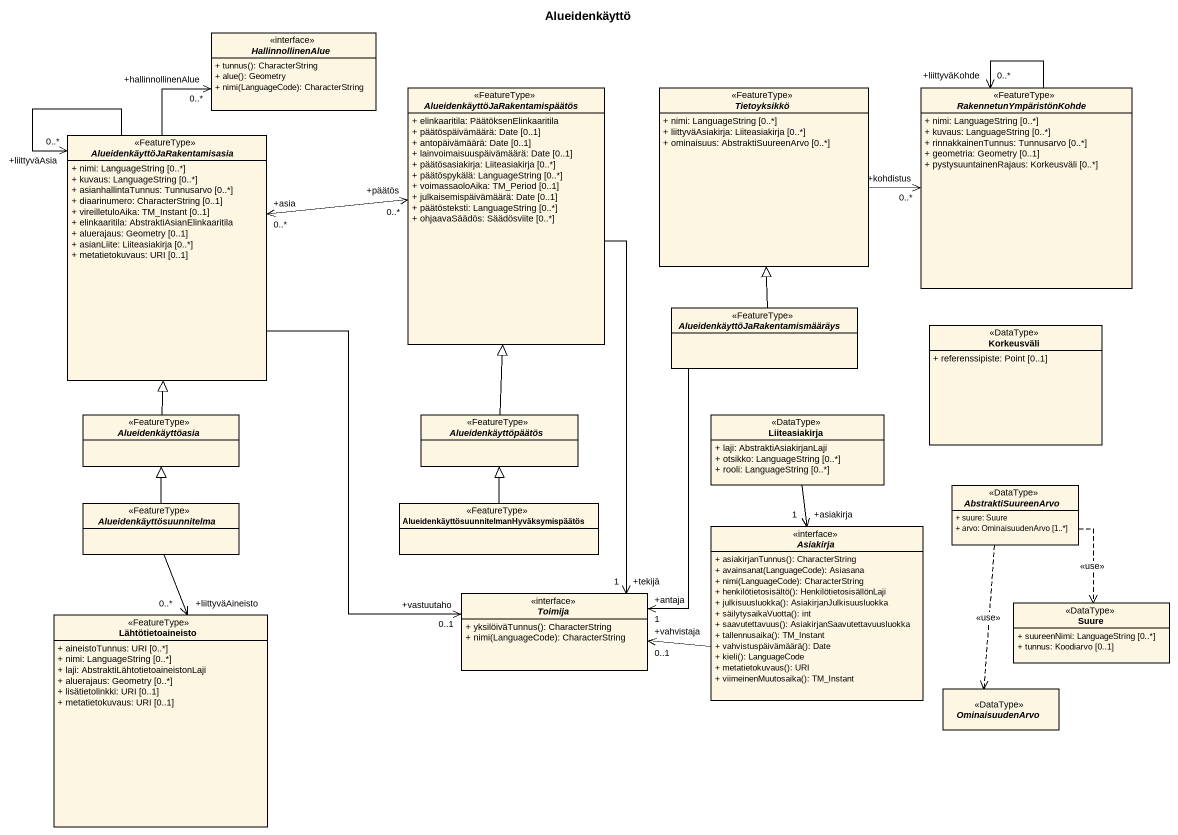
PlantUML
@startuml
title Alueidenkäyttö
hide circle
hide empty members
skinparam classAttributeIconSize 0
interface HallinnollinenAlue {
  + tunnus(): CharacterString
  + alue(): Geometry
  + nimi(LanguageCode): CharacterString
}
abstract class "AlueidenkäyttöJaRakentamispäätös" as AlueidenkäyttöJaRakentamispä <<FeatureType>> {
  + elinkaaritila: PäätöksenElinkaaritila
  + päätöspäivämäärä: Date [0..1]
  + antopäivämäärä: Date [0..1]
  + lainvoimaisuuspäivämäärä: Date [0..1]
  + päätösasiakirja: Liiteasiakirja [0..*]
  + päätöspykälä: LanguageString [0..*]
  + voimassaoloAika: TM_Period [0..1]
  + julkaisemispäivämäärä: Date [0..1]
  + päätösteksti: LanguageString [0..*]
  + ohjaavaSäädös: Säädösviite [0..*]
}
abstract class Tietoyksikkö <<FeatureType>> {
  + nimi: LanguageString [0..*]
  + liittyväAsiakirja: Liiteasiakirja [0..*]
  + ominaisuus: AbstraktiSuureenArvo [0..*]
}
abstract class RakennetunYmpäristönKohde <<FeatureType>> {
  + nimi: LanguageString [0..*]
  + kuvaus: LanguageString [0..*]
  + rinnakkainenTunnus: Tunnusarvo [0..*]
  + geometria: Geometry [0..1]
  + pystysuuntainenRajaus: Korkeusväli [0..*]
}
abstract class "AlueidenkäyttöJaRakentamisasia" as AlueidenkäyttöJaRakentamisas <<FeatureType>> {
  + nimi: LanguageString [0..*]
  + kuvaus: LanguageString [0..*]
  + asianhallintaTunnus: Tunnusarvo [0..*]
  + diaarinumero: CharacterString [0..1]
  + vireilletuloAika: TM_Instant [0..1]
  + elinkaaritila: AbstraktiAsianElinkaaritila
  + aluerajaus: Geometry [0..1]
  + asianLiite: Liiteasiakirja [0..*]
  + metatietokuvaus: URI [0..1]
}
abstract class "AlueidenkäyttöJaRakentamismääräys" as AlueidenkäyttöJaRakentamismä <<FeatureType>>
class Korkeusväli <<DataType>> {
  + referenssipiste: Point [0..1]
}
abstract class Alueidenkäyttöasia <<FeatureType>>
abstract class Alueidenkäyttöpäätös <<FeatureType>>
class Liiteasiakirja <<DataType>> {
  + laji: AbstraktiAsiakirjanLaji
  + otsikko: LanguageString [0..*]
  + rooli: LanguageString [0..*]
}
abstract class AbstraktiSuureenArvo <<DataType>> {
  + suure: Suure
  + arvo: OminaisuudenArvo [1..*]
}
abstract class Alueidenkäyttösuunnitelma <<FeatureType>>
class "AlueidenkäyttösuunnitelmanHyväksymispäätös" as AlueidenkäyttösuunnitelmanHy <<FeatureType>>
interface Asiakirja {
  + asiakirjanTunnus(): CharacterString
  + avainsanat(LanguageCode): Asiasana
  + nimi(LanguageCode): CharacterString
  + henkilötietosisältö(): HenkilötietosisällönLaji
  + julkisuusluokka(): AsiakirjanJulkisuusluokka
  + säilytysaikaVuotta(): int
  + saavutettavuus(): AsiakirjanSaavutettavuusluokka
  + tallennusaika(): TM_Instant
  + vahvistuspäivämäärä(): Date
  + kieli(): LanguageCode
  + metatietokuvaus(): URI
  + viimeinenMuutosaika(): TM_Instant
}
interface Toimija {
  + yksilöiväTunnus(): CharacterString
  + nimi(LanguageCode): CharacterString
}
class Suure <<DataType>> {
  + suureenNimi: LanguageString [0..*]
  + tunnus: Koodiarvo [0..1]
}
class Lähtötietoaineisto <<FeatureType>> {
  + aineistoTunnus: URI [0..*]
  + nimi: LanguageString [0..*]
  + laji: AbstraktiLähtotietoaineistonLaji
  + aluerajaus: Geometry [0..*]
  + lisätietolinkki: URI [0..1]
  + metatietokuvaus: URI [0..1]
}
abstract class OminaisuudenArvo <<DataType>>
AlueidenkäyttöJaRakentamispä "+päätös\n0..*" <-left-> "+asia\n0..*" AlueidenkäyttöJaRakentamisas
AlueidenkäyttöJaRakentamispä --> "+tekijä\n1" Toimija
Tietoyksikkö -right-> "+kohdistus\n0..*" RakennetunYmpäristönKohde
RakennetunYmpäristönKohde --> "+liittyväKohde\n0..*" RakennetunYmpäristönKohde
AlueidenkäyttöJaRakentamisas -up-> "+hallinnollinenAlue\n0..*" HallinnollinenAlue
AlueidenkäyttöJaRakentamisas --> "+liittyväAsia\n0..*" AlueidenkäyttöJaRakentamisas
AlueidenkäyttöJaRakentamismä -up-|> Tietoyksikkö
AlueidenkäyttöJaRakentamismä --> "+antaja\n1" Toimija
Alueidenkäyttöasia -up-|> AlueidenkäyttöJaRakentamisas
Alueidenkäyttöpäätös -up-|> AlueidenkäyttöJaRakentamispä
Liiteasiakirja --> "+asiakirja\n1" Asiakirja
AbstraktiSuureenArvo ..> Suure : <<use>>
AbstraktiSuureenArvo ..> OminaisuudenArvo : <<use>>
Alueidenkäyttösuunnitelma -up-|> Alueidenkäyttöasia
Alueidenkäyttösuunnitelma --> "+liittyväAineisto\n0..*" Lähtötietoaineisto
AlueidenkäyttösuunnitelmanHy -up-|> Alueidenkäyttöpäätös
Asiakirja -left-> "+vahvistaja\n0..1" Toimija
Toimija "+vastuutaho\n0..1" <-up- AlueidenkäyttöJaRakentamisas
@enduml
